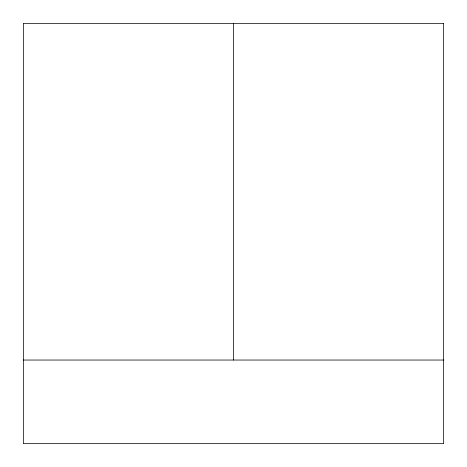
<?xml version="1.0" encoding="UTF-8"?>
<svg xmlns="http://www.w3.org/2000/svg" width="467" height="467" viewBox="0 0 467 467"><rect width="100%" height="100%" fill="white"/><g stroke="black" fill="none" stroke-linecap="round" stroke-linejoin="round"><path stroke-width="0.7" d="M23.35 360.039L443.65 360.039M233.5 23.35L233.5 360.039M443.65 23.35L23.35 23.35L23.35 443.65L443.65 443.65L443.65 23.35"/></g></svg>
